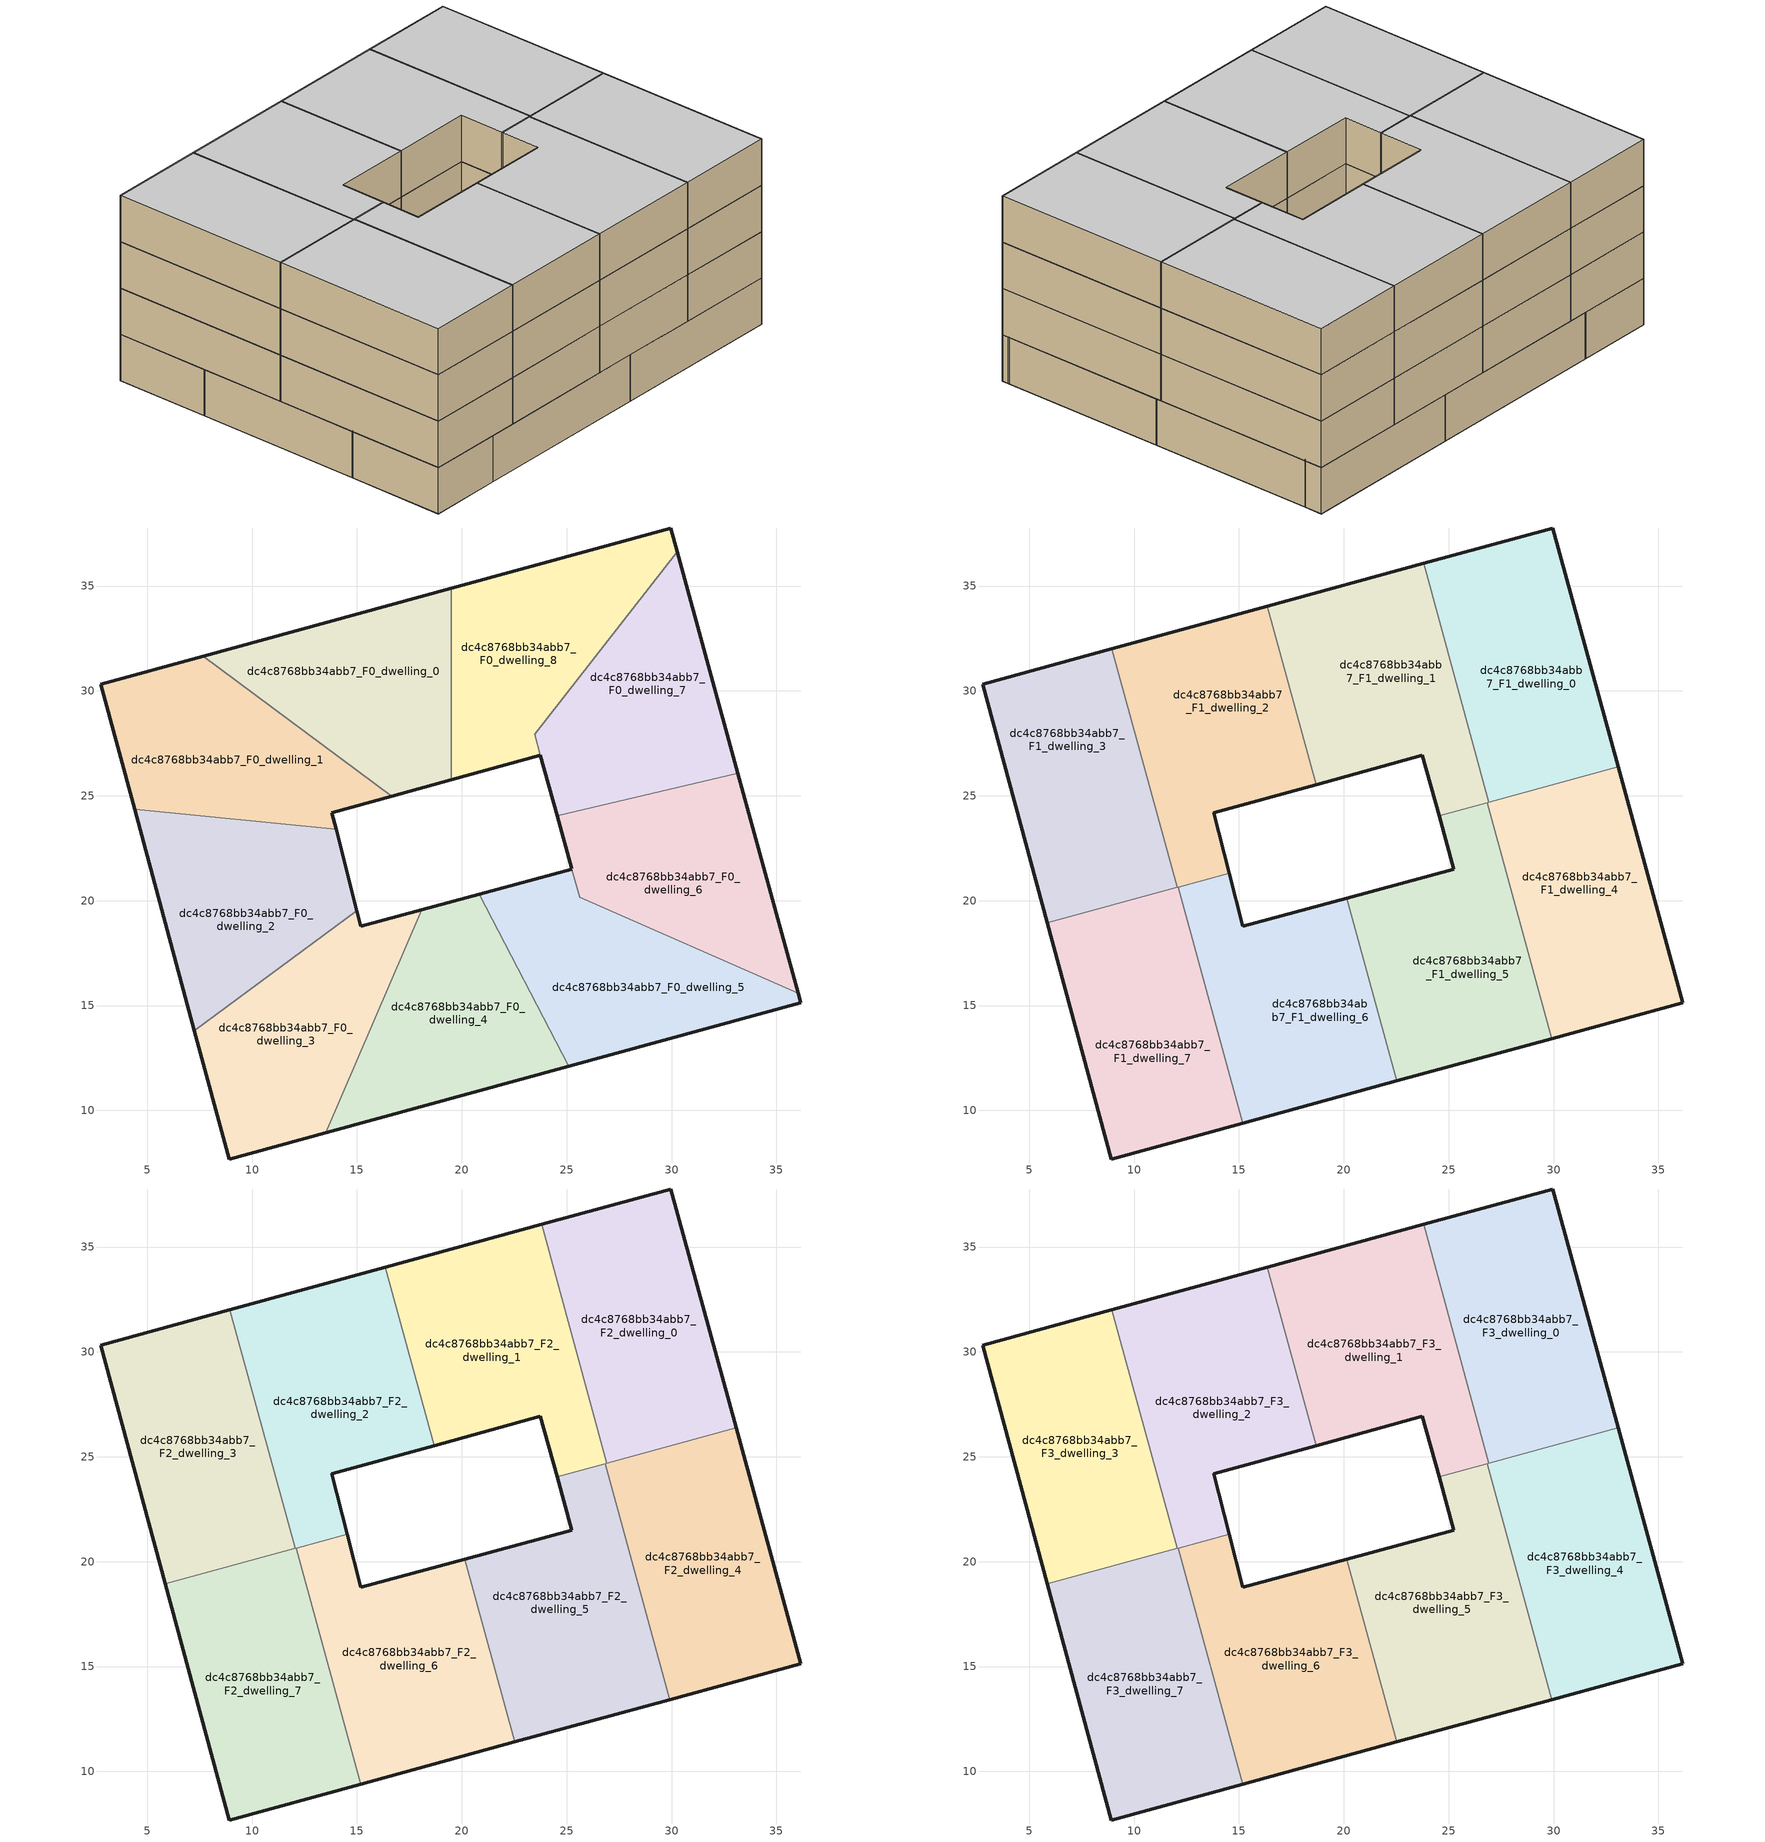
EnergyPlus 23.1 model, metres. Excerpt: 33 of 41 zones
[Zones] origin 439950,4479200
dc4c8768bb34abb7_F0_dwelling_0
 floor ground (EU_floor_Construction): 19.5,25.76 19.5,34.9 7.68,31.66 16.65,24.98 z0
 wall outside (EU_wall_Construction): 19.5,25.76 16.65,24.98 / 7.68,31.66 19.5,34.9 z0:3
 wall to dc4c8768bb34abb7_F0_dwelling_1 (EU_wall_Construction): 16.65,24.98 7.68,31.66 z0:3
 wall to dc4c8768bb34abb7_F0_dwelling_8 (EU_wall_Construction): 19.5,34.9 19.5,25.76 z0:3
dc4c8768bb34abb7_F0_dwelling_1
 floor ground (EU_floor_Construction): 16.65,24.98 7.68,31.66 2.79,30.33 4.41,24.35 14,23.4 13.8,24.2 z0
 wall outside (EU_wall_Construction): 16.65,24.98 13.8,24.2 14,23.4 / 4.41,24.35 2.79,30.33 7.68,31.66 z0:3
 wall to dc4c8768bb34abb7_F0_dwelling_2 (EU_wall_Construction): 14,23.4 4.41,24.35 z0:3
dc4c8768bb34abb7_F0_dwelling_2
 floor ground (EU_floor_Construction): 15,19.53 14,23.4 4.41,24.35 7.25,13.81 z0
 wall outside (EU_wall_Construction): 14,23.4 15,19.53 / 7.25,13.81 4.41,24.35 z0:3
 wall to dc4c8768bb34abb7_F0_dwelling_3 (EU_wall_Construction): 15,19.53 7.25,13.81 z0:3
dc4c8768bb34abb7_F0_dwelling_3
 floor ground (EU_floor_Construction): 13.51,8.95 18.09,19.58 15.19,18.79 15,19.53 7.25,13.81 8.91,7.69 z0
 wall outside (EU_wall_Construction): 15,19.53 15.19,18.79 18.09,19.58 / 13.51,8.95 8.91,7.69 7.25,13.81 z0:3
 wall to dc4c8768bb34abb7_F0_dwelling_4 (EU_wall_Construction): 18.09,19.58 13.51,8.95 z0:3
dc4c8768bb34abb7_F0_dwelling_4
 floor ground (EU_floor_Construction): 25.09,12.11 20.82,20.31 18.09,19.58 13.51,8.95 z0
 wall outside (EU_wall_Construction): 18.09,19.58 20.82,20.31 / 25.09,12.11 13.51,8.95 z0:3
 wall to dc4c8768bb34abb7_F0_dwelling_5 (EU_wall_Construction): 20.82,20.31 25.09,12.11 z0:3
dc4c8768bb34abb7_F0_dwelling_5
 floor ground (EU_floor_Construction): 36.15,15.14 36.03,15.58 25.62,20.16 25.25,21.51 20.82,20.31 25.09,12.11 z0
 wall outside (EU_wall_Construction): 20.82,20.31 25.25,21.51 / 36.03,15.58 36.15,15.14 25.09,12.11 z0:3; 25.62,20.16,3 25.63,20.16,0 25.63,20.16,3
 wall to dc4c8768bb34abb7_F0_dwelling_6 (EU_wall_Construction): 25.25,21.51 25.62,20.16 / 25.63,20.16 36.03,15.58 z0:3
dc4c8768bb34abb7_F0_dwelling_6
 floor ground (EU_floor_Construction): 36.03,15.58 33.16,26.07 24.55,24.04 25.63,20.16 z0
 wall outside (EU_wall_Construction): 33.16,26.07 36.03,15.58 / 25.25,21.51 24.55,24.04 z0:3; 25.62,20.16,3 25.63,20.16,0 25.62,20.16,0
 wall to dc4c8768bb34abb7_F0_dwelling_7 (EU_wall_Construction): 24.55,24.04 33.16,26.07 z0:3
 ceiling adiabatic (EU_roof_Construction): 33.16,26.07 36.03,15.58 25.62,20.16 24.55,24.04 z3
dc4c8768bb34abb7_F0_dwelling_7
 floor ground (EU_floor_Construction): 33.16,26.07 30.28,36.63 23.47,27.93 24.55,24.04 z0
 wall outside (EU_wall_Construction): 30.28,36.63 33.16,26.07 / 24.55,24.04 23.75,26.93 z0:3
 wall to dc4c8768bb34abb7_F0_dwelling_8 (EU_wall_Construction): 23.75,26.93 23.47,27.93 30.28,36.63 z0:3
dc4c8768bb34abb7_F0_dwelling_8
 floor ground (EU_floor_Construction): 23.75,26.93 23.47,27.93 30.28,36.63 29.97,37.77 19.5,34.9 19.5,25.76 z0
 wall outside (EU_wall_Construction): 19.5,34.9 29.97,37.77 30.28,36.63 / 23.75,26.93 19.5,25.76 z0:3
dc4c8768bb34abb7_F1_dwelling_0
 floor to dc4c8768bb34abb7_F0_dwelling_7 (EU_floor_Construction): 33.08,26.38 30.28,36.63 25.37,30.35 26.91,24.69 z3
 floor to dc4c8768bb34abb7_F0_dwelling_8 (EU_floor_Construction): 25.37,30.35 30.28,36.63 29.97,37.77 23.8,36.08 z3
 wall outside (EU_wall_Construction): 23.8,36.08 29.97,37.77 33.08,26.38 z3:6
 wall to dc4c8768bb34abb7_F1_dwelling_1 (EU_wall_Construction): 26.91,24.69 23.8,36.08 z3:6
 wall to dc4c8768bb34abb7_F1_dwelling_4 (EU_wall_Construction): 33.08,26.38 26.91,24.69 z3:6
dc4c8768bb34abb7_F1_dwelling_1
 floor to dc4c8768bb34abb7_F0_dwelling_8 (EU_floor_Construction): 23.75,26.93 23.47,27.93 25.37,30.35 23.8,36.08 19.5,34.9 19.5,25.76 z3
 floor to dc4c8768bb34abb7_F0_dwelling_7 (EU_floor_Construction): 26.91,24.69 25.37,30.35 23.48,27.93 24.55,24.05 z3
 floor to dc4c8768bb34abb7_F0_dwelling_0 (EU_floor_Construction): 19.5,25.76 19.5,34.9 16.35,34.04 18.67,25.54 z3
 wall outside (EU_wall_Construction): 16.35,34.04 23.8,36.08 / 24.55,24.05 23.75,26.93 18.67,25.54 z3:6
 wall to dc4c8768bb34abb7_F1_dwelling_2 (EU_wall_Construction): 18.67,25.54 16.35,34.04 z3:6
 wall to dc4c8768bb34abb7_F1_dwelling_5 (EU_wall_Construction): 26.83,24.67 24.55,24.05 z3:6
 wall to dc4c8768bb34abb7_F1_dwelling_4 (EU_wall_Construction): 26.91,24.69 26.83,24.67 z3:6
dc4c8768bb34abb7_F1_dwelling_2
 floor to dc4c8768bb34abb7_F0_dwelling_0 (EU_floor_Construction): 18.67,25.54 16.35,34.04 8.94,32.01 9.38,30.4 16.65,24.98 z3
 floor to dc4c8768bb34abb7_F0_dwelling_1 (EU_floor_Construction): 16.65,24.98 9.38,30.4 11.22,23.67 14,23.4 13.8,24.2 z3
 floor to dc4c8768bb34abb7_F0_dwelling_2 (EU_floor_Construction): 14.54,21.31 14,23.4 11.22,23.67 12.05,20.63 z3
 wall outside (EU_wall_Construction): 8.94,32.01 16.35,34.04 / 18.67,25.54 13.8,24.2 14.54,21.31 z3:6
 wall to dc4c8768bb34abb7_F1_dwelling_3 (EU_wall_Construction): 12.05,20.63 8.94,32.01 z3:6
 wall to dc4c8768bb34abb7_F1_dwelling_6 (EU_wall_Construction): 14.54,21.31 12.1,20.64 z3:6
 wall to dc4c8768bb34abb7_F1_dwelling_7 (EU_wall_Construction): 12.1,20.64 12.06,20.63 z3:6
dc4c8768bb34abb7_F1_dwelling_3
 floor to dc4c8768bb34abb7_F0_dwelling_1 (EU_floor_Construction): 11.22,23.67 9.38,30.4 7.68,31.66 2.79,30.33 4.41,24.35 z3
 floor to dc4c8768bb34abb7_F0_dwelling_2 (EU_floor_Construction): 12.05,20.63 11.22,23.67 4.41,24.35 5.87,18.94 z3
 floor to dc4c8768bb34abb7_F0_dwelling_0 (EU_floor_Construction): 9.38,30.4 8.94,32.01 7.68,31.66 z3
 wall outside (EU_wall_Construction): 5.87,18.94 2.79,30.33 8.94,32.01 z3:6
 wall to dc4c8768bb34abb7_F1_dwelling_7 (EU_wall_Construction): 12.05,20.63 5.87,18.94 z3:6
dc4c8768bb34abb7_F1_dwelling_4
 floor outside (EU_floor_Construction): 33.08,26.38 26.83,24.67 26.85,24.62 26.83,24.67 z3
 floor adiabatic (EU_floor_Construction): 36.03,15.58 33.16,26.07 26.86,24.59 28.4,18.94 z3
 floor to dc4c8768bb34abb7_F0_dwelling_5 (EU_floor_Construction): 36.15,15.14 36.03,15.58 28.4,18.94 29.91,13.43 z3
 floor to dc4c8768bb34abb7_F0_dwelling_7 (EU_floor_Construction): 33.16,26.07 33.08,26.38 26.83,24.67 26.86,24.59 z3
 wall outside (EU_wall_Construction): 33.08,26.38 36.15,15.14 29.91,13.43 z3:6
 wall to dc4c8768bb34abb7_F1_dwelling_5 (EU_wall_Construction): 29.91,13.43 26.83,24.67 z3:6
dc4c8768bb34abb7_F1_dwelling_5
 floor to dc4c8768bb34abb7_F0_dwelling_4 (EU_floor_Construction): 25.09,12.11 20.82,20.31 20.13,20.13 22.51,11.41 z3
 floor to dc4c8768bb34abb7_F0_dwelling_5 (EU_floor_Construction): 29.91,13.43 28.4,18.94 25.62,20.16 25.25,21.51 20.82,20.31 25.09,12.11 z3
 floor adiabatic (EU_floor_Construction): 28.4,18.94 26.86,24.59 24.55,24.04 25.62,20.16 z3
 floor to dc4c8768bb34abb7_F0_dwelling_7 (EU_floor_Construction): 26.86,24.59 26.83,24.67 24.56,24.04 z3
 wall outside (EU_wall_Construction): 29.91,13.43 22.51,11.41 / 20.13,20.13 25.25,21.51 24.55,24.05 z3:6
 wall to dc4c8768bb34abb7_F1_dwelling_6 (EU_wall_Construction): 22.51,11.41 20.13,20.13 z3:6
dc4c8768bb34abb7_F1_dwelling_6
 floor to dc4c8768bb34abb7_F0_dwelling_3 (EU_floor_Construction): 14.6,11.47 18.09,19.58 15.19,18.79 15,19.53 12.84,17.93 z3
 floor to dc4c8768bb34abb7_F0_dwelling_4 (EU_floor_Construction): 22.51,11.41 20.13,20.13 18.09,19.58 14.6,11.47 15.17,9.4 z3
 floor to dc4c8768bb34abb7_F0_dwelling_2 (EU_floor_Construction): 15,19.53 14.54,21.31 12.09,20.64 12.84,17.93 z3
 wall outside (EU_wall_Construction): 14.54,21.31 15.19,18.79 20.13,20.13 / 22.51,11.41 15.17,9.4 z3:6
 wall to dc4c8768bb34abb7_F1_dwelling_7 (EU_wall_Construction): 15.17,9.4 12.09,20.64 z3:6
dc4c8768bb34abb7_F1_dwelling_7
 floor to dc4c8768bb34abb7_F0_dwelling_2 (EU_floor_Construction): 12.84,17.93 12.09,20.64 5.87,18.94 7.25,13.81 z3
 floor to dc4c8768bb34abb7_F0_dwelling_3 (EU_floor_Construction): 13.51,8.95 14.6,11.47 12.84,17.93 7.25,13.81 8.91,7.69 z3
 floor to dc4c8768bb34abb7_F0_dwelling_4 (EU_floor_Construction): 15.17,9.4 14.6,11.47 13.51,8.95 z3
 wall outside (EU_wall_Construction): 15.17,9.4 8.91,7.69 5.87,18.94 z3:6
dc4c8768bb34abb7_F2_dwelling_0
 floor to dc4c8768bb34abb7_F1_dwelling_0 (EU_floor_Construction): 33.08,26.38 29.97,37.77 23.8,36.08 26.91,24.69 z6
 wall outside (EU_wall_Construction): 23.8,36.08 29.97,37.77 33.08,26.38 z6:9
 wall to dc4c8768bb34abb7_F2_dwelling_1 (EU_wall_Construction): 26.91,24.69 23.8,36.08 z6:9
 wall to dc4c8768bb34abb7_F2_dwelling_4 (EU_wall_Construction): 33.08,26.38 26.91,24.69 z6:9
dc4c8768bb34abb7_F2_dwelling_1
 floor to dc4c8768bb34abb7_F1_dwelling_1 (EU_floor_Construction): 26.91,24.69 23.8,36.08 16.35,34.04 18.67,25.54 23.75,26.93 24.55,24.05 z6
 wall outside (EU_wall_Construction): 16.35,34.04 23.8,36.08 / 24.55,24.05 23.75,26.93 18.67,25.54 z6:9
 wall to dc4c8768bb34abb7_F2_dwelling_2 (EU_wall_Construction): 18.67,25.54 16.35,34.04 z6:9
 wall to dc4c8768bb34abb7_F2_dwelling_5 (EU_wall_Construction): 26.83,24.67 24.55,24.05 z6:9
 wall to dc4c8768bb34abb7_F2_dwelling_4 (EU_wall_Construction): 26.91,24.69 26.83,24.67 z6:9
dc4c8768bb34abb7_F2_dwelling_2
 floor to dc4c8768bb34abb7_F1_dwelling_2 (EU_floor_Construction): 14.54,21.31 13.8,24.2 18.67,25.54 16.35,34.04 8.94,32.01 12.05,20.63 z6
 wall outside (EU_wall_Construction): 8.94,32.01 16.35,34.04 / 18.67,25.54 13.8,24.2 14.54,21.31 z6:9
 wall to dc4c8768bb34abb7_F2_dwelling_3 (EU_wall_Construction): 12.05,20.63 8.94,32.01 z6:9
 wall to dc4c8768bb34abb7_F2_dwelling_6 (EU_wall_Construction): 14.54,21.31 12.1,20.64 z6:9
 wall to dc4c8768bb34abb7_F2_dwelling_7 (EU_wall_Construction): 12.1,20.64 12.06,20.63 z6:9
dc4c8768bb34abb7_F2_dwelling_3
 floor to dc4c8768bb34abb7_F1_dwelling_3 (EU_floor_Construction): 12.05,20.63 8.94,32.01 2.79,30.33 5.87,18.94 z6
 wall outside (EU_wall_Construction): 5.87,18.94 2.79,30.33 8.94,32.01 z6:9
 wall to dc4c8768bb34abb7_F2_dwelling_7 (EU_wall_Construction): 12.05,20.63 5.87,18.94 z6:9
dc4c8768bb34abb7_F2_dwelling_4
 floor to dc4c8768bb34abb7_F1_dwelling_4 (EU_floor_Construction): 36.15,15.14 33.08,26.38 26.83,24.67 29.91,13.43 z6
 wall outside (EU_wall_Construction): 33.08,26.38 36.15,15.14 29.91,13.43 z6:9
 wall to dc4c8768bb34abb7_F2_dwelling_5 (EU_wall_Construction): 29.91,13.43 26.83,24.67 z6:9
dc4c8768bb34abb7_F2_dwelling_5
 floor to dc4c8768bb34abb7_F1_dwelling_5 (EU_floor_Construction): 29.91,13.43 26.83,24.67 24.55,24.05 25.25,21.51 20.13,20.13 22.51,11.41 z6
 wall outside (EU_wall_Construction): 29.91,13.43 22.51,11.41 / 20.13,20.13 25.25,21.51 24.55,24.05 z6:9
 wall to dc4c8768bb34abb7_F2_dwelling_6 (EU_wall_Construction): 22.51,11.41 20.13,20.13 z6:9
dc4c8768bb34abb7_F2_dwelling_6
 floor to dc4c8768bb34abb7_F1_dwelling_6 (EU_floor_Construction): 22.51,11.41 20.13,20.13 15.19,18.79 14.54,21.31 12.09,20.64 15.17,9.4 z6
 wall outside (EU_wall_Construction): 14.54,21.31 15.19,18.79 20.13,20.13 / 22.51,11.41 15.17,9.4 z6:9
 wall to dc4c8768bb34abb7_F2_dwelling_7 (EU_wall_Construction): 15.17,9.4 12.09,20.64 z6:9
dc4c8768bb34abb7_F2_dwelling_7
 floor to dc4c8768bb34abb7_F1_dwelling_7 (EU_floor_Construction): 15.17,9.4 12.09,20.64 5.87,18.94 8.91,7.69 z6
 wall outside (EU_wall_Construction): 15.17,9.4 8.91,7.69 5.87,18.94 z6:9
dc4c8768bb34abb7_F3_dwelling_0
 floor to dc4c8768bb34abb7_F2_dwelling_0 (EU_floor_Construction): 33.08,26.38 29.97,37.77 23.8,36.08 26.91,24.69 z9
 wall outside (EU_wall_Construction): 23.8,36.08 29.97,37.77 33.08,26.38 z9:12
 wall to dc4c8768bb34abb7_F3_dwelling_1 (EU_wall_Construction): 26.91,24.69 23.8,36.08 z9:12
 wall to dc4c8768bb34abb7_F3_dwelling_4 (EU_wall_Construction): 33.08,26.38 26.91,24.69 z9:12
 ceiling to dc4c8768bb34abb7_F4_dwelling_0 (EU_floor_Construction): 29.97,37.77 33.08,26.38 26.91,24.69 23.8,36.08 z12
dc4c8768bb34abb7_F3_dwelling_1
 floor to dc4c8768bb34abb7_F2_dwelling_1 (EU_floor_Construction): 26.91,24.69 23.8,36.08 16.35,34.04 18.67,25.54 23.75,26.93 24.55,24.05 z9
 wall outside (EU_wall_Construction): 16.35,34.04 23.8,36.08 / 24.55,24.05 23.75,26.93 18.67,25.54 z9:12
 wall to dc4c8768bb34abb7_F3_dwelling_2 (EU_wall_Construction): 18.67,25.54 16.35,34.04 z9:12
 wall to dc4c8768bb34abb7_F3_dwelling_5 (EU_wall_Construction): 26.83,24.67 24.55,24.05 z9:12
 wall to dc4c8768bb34abb7_F3_dwelling_4 (EU_wall_Construction): 26.91,24.69 26.83,24.67 z9:12
 ceiling to dc4c8768bb34abb7_F4_dwelling_1 (EU_floor_Construction): 23.8,36.08 26.91,24.69 24.55,24.05 23.75,26.93 18.67,25.54 16.35,34.04 z12
dc4c8768bb34abb7_F3_dwelling_2
 floor to dc4c8768bb34abb7_F2_dwelling_2 (EU_floor_Construction): 14.54,21.31 13.8,24.2 18.67,25.54 16.35,34.04 8.94,32.01 12.05,20.63 z9
 wall outside (EU_wall_Construction): 8.94,32.01 16.35,34.04 / 18.67,25.54 13.8,24.2 14.54,21.31 z9:12
 wall to dc4c8768bb34abb7_F3_dwelling_3 (EU_wall_Construction): 12.05,20.63 8.94,32.01 z9:12
 wall to dc4c8768bb34abb7_F3_dwelling_6 (EU_wall_Construction): 14.54,21.31 12.1,20.64 z9:12
 wall to dc4c8768bb34abb7_F3_dwelling_7 (EU_wall_Construction): 12.1,20.64 12.06,20.63 z9:12
 ceiling to dc4c8768bb34abb7_F4_dwelling_2 (EU_floor_Construction): 16.35,34.04 18.67,25.54 13.8,24.2 14.54,21.31 12.05,20.63 8.94,32.01 z12
dc4c8768bb34abb7_F3_dwelling_3
 floor to dc4c8768bb34abb7_F2_dwelling_3 (EU_floor_Construction): 12.05,20.63 8.94,32.01 2.79,30.33 5.87,18.94 z9
 wall outside (EU_wall_Construction): 5.87,18.94 2.79,30.33 8.94,32.01 z9:12
 wall to dc4c8768bb34abb7_F3_dwelling_7 (EU_wall_Construction): 12.05,20.63 5.87,18.94 z9:12
 ceiling to dc4c8768bb34abb7_F4_dwelling_3 (EU_floor_Construction): 8.94,32.01 12.05,20.63 5.87,18.94 2.79,30.33 z12
dc4c8768bb34abb7_F3_dwelling_4
 floor to dc4c8768bb34abb7_F2_dwelling_4 (EU_floor_Construction): 36.15,15.14 33.08,26.38 26.83,24.67 29.91,13.43 z9
 wall outside (EU_wall_Construction): 33.08,26.38 36.15,15.14 29.91,13.43 z9:12
 wall to dc4c8768bb34abb7_F3_dwelling_5 (EU_wall_Construction): 29.91,13.43 26.83,24.67 z9:12
 ceiling to dc4c8768bb34abb7_F4_dwelling_4 (EU_floor_Construction): 33.08,26.38 36.15,15.14 29.91,13.43 26.83,24.67 z12
dc4c8768bb34abb7_F3_dwelling_5
 floor to dc4c8768bb34abb7_F2_dwelling_5 (EU_floor_Construction): 29.91,13.43 26.83,24.67 24.55,24.05 25.25,21.51 20.13,20.13 22.51,11.41 z9
 wall outside (EU_wall_Construction): 29.91,13.43 22.51,11.41 / 20.13,20.13 25.25,21.51 24.55,24.05 z9:12
 wall to dc4c8768bb34abb7_F3_dwelling_6 (EU_wall_Construction): 22.51,11.41 20.13,20.13 z9:12
 ceiling to dc4c8768bb34abb7_F4_dwelling_5 (EU_floor_Construction): 26.83,24.67 29.91,13.43 22.51,11.41 20.13,20.13 25.25,21.51 24.55,24.05 z12
dc4c8768bb34abb7_F3_dwelling_6
 floor to dc4c8768bb34abb7_F2_dwelling_6 (EU_floor_Construction): 22.51,11.41 20.13,20.13 15.19,18.79 14.54,21.31 12.09,20.64 15.17,9.4 z9
 wall outside (EU_wall_Construction): 14.54,21.31 15.19,18.79 20.13,20.13 / 22.51,11.41 15.17,9.4 z9:12
 wall to dc4c8768bb34abb7_F3_dwelling_7 (EU_wall_Construction): 15.17,9.4 12.09,20.64 z9:12
 ceiling to dc4c8768bb34abb7_F4_dwelling_6 (EU_floor_Construction): 20.13,20.13 22.51,11.41 15.17,9.4 12.09,20.64 14.54,21.31 15.19,18.79 z12
dc4c8768bb34abb7_F3_dwelling_7
 floor to dc4c8768bb34abb7_F2_dwelling_7 (EU_floor_Construction): 15.17,9.4 12.09,20.64 5.87,18.94 8.91,7.69 z9
 wall outside (EU_wall_Construction): 15.17,9.4 8.91,7.69 5.87,18.94 z9:12
 ceiling to dc4c8768bb34abb7_F4_dwelling_7 (EU_floor_Construction): 12.09,20.64 15.17,9.4 8.91,7.69 5.87,18.94 z12
[Building]
EU S2 Campaign: North Axis=0; Terrain=City; Solar Distribution=FullExterior
[Site:Location]
Madrid: Latitude=40.5; Longitude=-3.5; Time Zone=1; Elevation=609
[SizingPeriod:WeatherFileDays]
AnnualSizingPeriod: Begin Month=1; Begin Day of Month=1; End Month=12; End Day of Month=31; Day of Week for Start Day=Monday; Use Weather File Daylight Saving Period=No; Use Weather File Rain and Snow Indicators=No
[MATERIAL]
EU_InternalMass_Material: Roughness=MediumRough; Thickness=0.1; Conductivity=1; Density=1800; Specific Heat=900; Thermal Absorptance=0.9; Solar Absorptance=0.7; Visible Absorptance=0.7
[MATERIAL:NOMASS] Roughness=MediumRough; Thermal Absorptance=0.9; Solar Absorptance=0.7; Visible Absorptance=0.7
Name | Thermal Resistance
EU_wall_NoMass | 0.609216
EU_roof_NoMass | 0.513268
EU_floor_NoMass | 0.568163
[CONSTRUCTION]
EU_wall_Construction: EU_wall_NoMass
EU_roof_Construction: EU_roof_NoMass
EU_floor_Construction: EU_floor_NoMass
EU_InternalMass_Construction: EU_InternalMass_Material
[ZONE] Type=1; Multiplier=1; Ceiling Height=autocalculate; Floor Area=autocalculate; Part of Total Floor Area=Yes
Name | Volume
dc4c8768bb34abb7_F0_dwelling_0 | 201.196
dc4c8768bb34abb7_F1_dwelling_0; dc4c8768bb34abb7_F2_dwelling_0; dc4c8768bb34abb7_F3_dwelling_0 | 226.335
dc4c8768bb34abb7_F0_dwelling_1 | 201.17
dc4c8768bb34abb7_F1_dwelling_1; dc4c8768bb34abb7_F2_dwelling_1; dc4c8768bb34abb7_F3_dwelling_1 | 226.345
dc4c8768bb34abb7_F0_dwelling_2 | 201.203
dc4c8768bb34abb7_F1_dwelling_2; dc4c8768bb34abb7_F2_dwelling_2; dc4c8768bb34abb7_F3_dwelling_2 | 226.331
dc4c8768bb34abb7_F0_dwelling_3 | 201.179
dc4c8768bb34abb7_F1_dwelling_3; dc4c8768bb34abb7_F2_dwelling_3; dc4c8768bb34abb7_F3_dwelling_3 | 226.338
dc4c8768bb34abb7_F0_dwelling_4 | 201.173
dc4c8768bb34abb7_F1_dwelling_4; dc4c8768bb34abb7_F2_dwelling_4; dc4c8768bb34abb7_F3_dwelling_4 | 226.351
dc4c8768bb34abb7_F0_dwelling_5 | 204.838
dc4c8768bb34abb7_F1_dwelling_5; dc4c8768bb34abb7_F2_dwelling_5; dc4c8768bb34abb7_F3_dwelling_5 | 226.336
dc4c8768bb34abb7_F0_dwelling_6 | 197.528
dc4c8768bb34abb7_F1_dwelling_6; dc4c8768bb34abb7_F2_dwelling_6; dc4c8768bb34abb7_F3_dwelling_6 | 226.321
dc4c8768bb34abb7_F0_dwelling_7 | 198.996
dc4c8768bb34abb7_F1_dwelling_7; dc4c8768bb34abb7_F2_dwelling_7; dc4c8768bb34abb7_F3_dwelling_7 | 226.348
dc4c8768bb34abb7_F0_dwelling_8 | 203.38
[INTERNALMASS] Construction=EU_InternalMass_Construction
Name | Zone or ZoneList | Surface Area
dc4c8768bb34abb7_F0_dwelling_0_EU_InternalMass | dc4c8768bb34abb7_F0_dwelling_0 | 67.0652
dc4c8768bb34abb7_F0_dwelling_1_EU_InternalMass | dc4c8768bb34abb7_F0_dwelling_1 | 67.0565
dc4c8768bb34abb7_F0_dwelling_2_EU_InternalMass | dc4c8768bb34abb7_F0_dwelling_2 | 67.0677
dc4c8768bb34abb7_F0_dwelling_3_EU_InternalMass | dc4c8768bb34abb7_F0_dwelling_3 | 67.06
dc4c8768bb34abb7_F0_dwelling_4_EU_InternalMass | dc4c8768bb34abb7_F0_dwelling_4 | 67.0576
dc4c8768bb34abb7_F0_dwelling_5_EU_InternalMass | dc4c8768bb34abb7_F0_dwelling_5 | 68.2787
dc4c8768bb34abb7_F0_dwelling_6_EU_InternalMass | dc4c8768bb34abb7_F0_dwelling_6 | 65.8509
dc4c8768bb34abb7_F0_dwelling_7_EU_InternalMass | dc4c8768bb34abb7_F0_dwelling_7 | 66.3322
dc4c8768bb34abb7_F0_dwelling_8_EU_InternalMass | dc4c8768bb34abb7_F0_dwelling_8 | 67.7941
dc4c8768bb34abb7_F1_dwelling_0_EU_InternalMass | dc4c8768bb34abb7_F1_dwelling_0 | 75.4452
dc4c8768bb34abb7_F1_dwelling_1_EU_InternalMass | dc4c8768bb34abb7_F1_dwelling_1 | 75.448
dc4c8768bb34abb7_F1_dwelling_2_EU_InternalMass | dc4c8768bb34abb7_F1_dwelling_2 | 75.4437
dc4c8768bb34abb7_F1_dwelling_3_EU_InternalMass | dc4c8768bb34abb7_F1_dwelling_3 | 75.4461
dc4c8768bb34abb7_F1_dwelling_4_EU_InternalMass | dc4c8768bb34abb7_F1_dwelling_4 | 75.4501
dc4c8768bb34abb7_F1_dwelling_5_EU_InternalMass | dc4c8768bb34abb7_F1_dwelling_5 | 75.4452
dc4c8768bb34abb7_F1_dwelling_6_EU_InternalMass | dc4c8768bb34abb7_F1_dwelling_6 | 75.4405
dc4c8768bb34abb7_F1_dwelling_7_EU_InternalMass | dc4c8768bb34abb7_F1_dwelling_7 | 75.4493
dc4c8768bb34abb7_F2_dwelling_0_EU_InternalMass | dc4c8768bb34abb7_F2_dwelling_0 | 75.4452
dc4c8768bb34abb7_F2_dwelling_1_EU_InternalMass | dc4c8768bb34abb7_F2_dwelling_1 | 75.448
dc4c8768bb34abb7_F2_dwelling_2_EU_InternalMass | dc4c8768bb34abb7_F2_dwelling_2 | 75.4437
dc4c8768bb34abb7_F2_dwelling_3_EU_InternalMass | dc4c8768bb34abb7_F2_dwelling_3 | 75.4461
dc4c8768bb34abb7_F2_dwelling_4_EU_InternalMass | dc4c8768bb34abb7_F2_dwelling_4 | 75.4501
dc4c8768bb34abb7_F2_dwelling_5_EU_InternalMass | dc4c8768bb34abb7_F2_dwelling_5 | 75.4452
dc4c8768bb34abb7_F2_dwelling_6_EU_InternalMass | dc4c8768bb34abb7_F2_dwelling_6 | 75.4405
dc4c8768bb34abb7_F2_dwelling_7_EU_InternalMass | dc4c8768bb34abb7_F2_dwelling_7 | 75.4493
dc4c8768bb34abb7_F3_dwelling_0_EU_InternalMass | dc4c8768bb34abb7_F3_dwelling_0 | 75.4452
dc4c8768bb34abb7_F3_dwelling_1_EU_InternalMass | dc4c8768bb34abb7_F3_dwelling_1 | 75.448
dc4c8768bb34abb7_F3_dwelling_2_EU_InternalMass | dc4c8768bb34abb7_F3_dwelling_2 | 75.4437
dc4c8768bb34abb7_F3_dwelling_3_EU_InternalMass | dc4c8768bb34abb7_F3_dwelling_3 | 75.4461
dc4c8768bb34abb7_F3_dwelling_4_EU_InternalMass | dc4c8768bb34abb7_F3_dwelling_4 | 75.4501
dc4c8768bb34abb7_F3_dwelling_5_EU_InternalMass | dc4c8768bb34abb7_F3_dwelling_5 | 75.4452
dc4c8768bb34abb7_F3_dwelling_6_EU_InternalMass | dc4c8768bb34abb7_F3_dwelling_6 | 75.4405
dc4c8768bb34abb7_F3_dwelling_7_EU_InternalMass | dc4c8768bb34abb7_F3_dwelling_7 | 75.4493
[OTHEREQUIPMENT] Fuel Type=Electricity; Design Level Calculation Method=Watts/Area; Power per Zone Floor Area=1; Fraction Latent=0; Fraction Radiant=0; Fraction Lost=0; Carbon Dioxide Generation Rate=0; EndUse Subcategory=EU_Step8_InternalGains
Name | Zone or ZoneList or Space or SpaceList | Schedule
EU_Step8_InternalGain_dc4c8768bb34abb7_F0_dwelling_0_f000 | dc4c8768bb34abb7_F0_dwelling_0 | EU_Step8_GainSchedule_dc4c8768bb34abb7_F0_dwelling_0_f000
EU_Step8_InternalGain_dc4c8768bb34abb7_F0_dwelling_1_f000 | dc4c8768bb34abb7_F0_dwelling_1 | EU_Step8_GainSchedule_dc4c8768bb34abb7_F0_dwelling_1_f000
EU_Step8_InternalGain_dc4c8768bb34abb7_F0_dwelling_2_f000 | dc4c8768bb34abb7_F0_dwelling_2 | EU_Step8_GainSchedule_dc4c8768bb34abb7_F0_dwelling_2_f000
EU_Step8_InternalGain_dc4c8768bb34abb7_F0_dwelling_3_f000 | dc4c8768bb34abb7_F0_dwelling_3 | EU_Step8_GainSchedule_dc4c8768bb34abb7_F0_dwelling_3_f000
EU_Step8_InternalGain_dc4c8768bb34abb7_F0_dwelling_4_f000 | dc4c8768bb34abb7_F0_dwelling_4 | EU_Step8_GainSchedule_dc4c8768bb34abb7_F0_dwelling_4_f000
EU_Step8_InternalGain_dc4c8768bb34abb7_F0_dwelling_5_f000 | dc4c8768bb34abb7_F0_dwelling_5 | EU_Step8_GainSchedule_dc4c8768bb34abb7_F0_dwelling_5_f000
EU_Step8_InternalGain_dc4c8768bb34abb7_F0_dwelling_6_f000 | dc4c8768bb34abb7_F0_dwelling_6 | EU_Step8_GainSchedule_dc4c8768bb34abb7_F0_dwelling_6_f000
EU_Step8_InternalGain_dc4c8768bb34abb7_F0_dwelling_7_f000 | dc4c8768bb34abb7_F0_dwelling_7 | EU_Step8_GainSchedule_dc4c8768bb34abb7_F0_dwelling_7_f000
EU_Step8_InternalGain_dc4c8768bb34abb7_F0_dwelling_8_f000 | dc4c8768bb34abb7_F0_dwelling_8 | EU_Step8_GainSchedule_dc4c8768bb34abb7_F0_dwelling_8_f000
EU_Step8_InternalGain_dc4c8768bb34abb7_F1_dwelling_0_f000 | dc4c8768bb34abb7_F1_dwelling_0 | EU_Step8_GainSchedule_dc4c8768bb34abb7_F1_dwelling_0_f000
EU_Step8_InternalGain_dc4c8768bb34abb7_F1_dwelling_1_f000 | dc4c8768bb34abb7_F1_dwelling_1 | EU_Step8_GainSchedule_dc4c8768bb34abb7_F1_dwelling_1_f000
EU_Step8_InternalGain_dc4c8768bb34abb7_F1_dwelling_2_f000 | dc4c8768bb34abb7_F1_dwelling_2 | EU_Step8_GainSchedule_dc4c8768bb34abb7_F1_dwelling_2_f000
EU_Step8_InternalGain_dc4c8768bb34abb7_F1_dwelling_3_f000 | dc4c8768bb34abb7_F1_dwelling_3 | EU_Step8_GainSchedule_dc4c8768bb34abb7_F1_dwelling_3_f000
EU_Step8_InternalGain_dc4c8768bb34abb7_F1_dwelling_4_f000 | dc4c8768bb34abb7_F1_dwelling_4 | EU_Step8_GainSchedule_dc4c8768bb34abb7_F1_dwelling_4_f000
EU_Step8_InternalGain_dc4c8768bb34abb7_F1_dwelling_5_f000 | dc4c8768bb34abb7_F1_dwelling_5 | EU_Step8_GainSchedule_dc4c8768bb34abb7_F1_dwelling_5_f000
EU_Step8_InternalGain_dc4c8768bb34abb7_F1_dwelling_6_f000 | dc4c8768bb34abb7_F1_dwelling_6 | EU_Step8_GainSchedule_dc4c8768bb34abb7_F1_dwelling_6_f000
EU_Step8_InternalGain_dc4c8768bb34abb7_F1_dwelling_7_f000 | dc4c8768bb34abb7_F1_dwelling_7 | EU_Step8_GainSchedule_dc4c8768bb34abb7_F1_dwelling_7_f000
EU_Step8_InternalGain_dc4c8768bb34abb7_F2_dwelling_0_f000 | dc4c8768bb34abb7_F2_dwelling_0 | EU_Step8_GainSchedule_dc4c8768bb34abb7_F2_dwelling_0_f000
EU_Step8_InternalGain_dc4c8768bb34abb7_F2_dwelling_1_f000 | dc4c8768bb34abb7_F2_dwelling_1 | EU_Step8_GainSchedule_dc4c8768bb34abb7_F2_dwelling_1_f000
EU_Step8_InternalGain_dc4c8768bb34abb7_F2_dwelling_2_f000 | dc4c8768bb34abb7_F2_dwelling_2 | EU_Step8_GainSchedule_dc4c8768bb34abb7_F2_dwelling_2_f000
EU_Step8_InternalGain_dc4c8768bb34abb7_F2_dwelling_3_f000 | dc4c8768bb34abb7_F2_dwelling_3 | EU_Step8_GainSchedule_dc4c8768bb34abb7_F2_dwelling_3_f000
EU_Step8_InternalGain_dc4c8768bb34abb7_F2_dwelling_4_f000 | dc4c8768bb34abb7_F2_dwelling_4 | EU_Step8_GainSchedule_dc4c8768bb34abb7_F2_dwelling_4_f000
EU_Step8_InternalGain_dc4c8768bb34abb7_F2_dwelling_5_f000 | dc4c8768bb34abb7_F2_dwelling_5 | EU_Step8_GainSchedule_dc4c8768bb34abb7_F2_dwelling_5_f000
EU_Step8_InternalGain_dc4c8768bb34abb7_F2_dwelling_6_f000 | dc4c8768bb34abb7_F2_dwelling_6 | EU_Step8_GainSchedule_dc4c8768bb34abb7_F2_dwelling_6_f000
EU_Step8_InternalGain_dc4c8768bb34abb7_F2_dwelling_7_f000 | dc4c8768bb34abb7_F2_dwelling_7 | EU_Step8_GainSchedule_dc4c8768bb34abb7_F2_dwelling_7_f000
EU_Step8_InternalGain_dc4c8768bb34abb7_F3_dwelling_0_f000 | dc4c8768bb34abb7_F3_dwelling_0 | EU_Step8_GainSchedule_dc4c8768bb34abb7_F3_dwelling_0_f000
EU_Step8_InternalGain_dc4c8768bb34abb7_F3_dwelling_1_f000 | dc4c8768bb34abb7_F3_dwelling_1 | EU_Step8_GainSchedule_dc4c8768bb34abb7_F3_dwelling_1_f000
EU_Step8_InternalGain_dc4c8768bb34abb7_F3_dwelling_2_f000 | dc4c8768bb34abb7_F3_dwelling_2 | EU_Step8_GainSchedule_dc4c8768bb34abb7_F3_dwelling_2_f000
EU_Step8_InternalGain_dc4c8768bb34abb7_F3_dwelling_3_f000 | dc4c8768bb34abb7_F3_dwelling_3 | EU_Step8_GainSchedule_dc4c8768bb34abb7_F3_dwelling_3_f000
EU_Step8_InternalGain_dc4c8768bb34abb7_F3_dwelling_4_f000 | dc4c8768bb34abb7_F3_dwelling_4 | EU_Step8_GainSchedule_dc4c8768bb34abb7_F3_dwelling_4_f000
EU_Step8_InternalGain_dc4c8768bb34abb7_F3_dwelling_5_f000 | dc4c8768bb34abb7_F3_dwelling_5 | EU_Step8_GainSchedule_dc4c8768bb34abb7_F3_dwelling_5_f000
EU_Step8_InternalGain_dc4c8768bb34abb7_F3_dwelling_6_f000 | dc4c8768bb34abb7_F3_dwelling_6 | EU_Step8_GainSchedule_dc4c8768bb34abb7_F3_dwelling_6_f000
EU_Step8_InternalGain_dc4c8768bb34abb7_F3_dwelling_7_f000 | dc4c8768bb34abb7_F3_dwelling_7 | EU_Step8_GainSchedule_dc4c8768bb34abb7_F3_dwelling_7_f000
[ZONEVENTILATION:DESIGNFLOWRATE] Schedule=EU_AlwaysOn; Design Flow Rate Calculation Method=AirChanges/Hour; Air Changes per Hour=0.752966; Ventilation Type=Natural; Fan Pressure Rise=0; Fan Total Efficiency=1; Constant Term Coefficient=1; Temperature Term Coefficient=0; Velocity Term Coefficient=0; Velocity Squared Term Coefficient=0; Minimum Indoor Temperature=-100; Maximum Indoor Temperature=100; Delta Temperature=-100; Minimum Outdoor Temperature=-100; Maximum Outdoor Temperature=100; Maximum Wind Speed=40
Name | Zone or ZoneList or Space or SpaceList
EU_ConstantAir_dc4c8768bb34abb7_F0_dwelling_0 | dc4c8768bb34abb7_F0_dwelling_0
EU_ConstantAir_dc4c8768bb34abb7_F0_dwelling_1 | dc4c8768bb34abb7_F0_dwelling_1
EU_ConstantAir_dc4c8768bb34abb7_F0_dwelling_2 | dc4c8768bb34abb7_F0_dwelling_2
EU_ConstantAir_dc4c8768bb34abb7_F0_dwelling_3 | dc4c8768bb34abb7_F0_dwelling_3
EU_ConstantAir_dc4c8768bb34abb7_F0_dwelling_4 | dc4c8768bb34abb7_F0_dwelling_4
EU_ConstantAir_dc4c8768bb34abb7_F0_dwelling_5 | dc4c8768bb34abb7_F0_dwelling_5
EU_ConstantAir_dc4c8768bb34abb7_F0_dwelling_6 | dc4c8768bb34abb7_F0_dwelling_6
EU_ConstantAir_dc4c8768bb34abb7_F0_dwelling_7 | dc4c8768bb34abb7_F0_dwelling_7
EU_ConstantAir_dc4c8768bb34abb7_F0_dwelling_8 | dc4c8768bb34abb7_F0_dwelling_8
EU_ConstantAir_dc4c8768bb34abb7_F1_dwelling_0 | dc4c8768bb34abb7_F1_dwelling_0
EU_ConstantAir_dc4c8768bb34abb7_F1_dwelling_1 | dc4c8768bb34abb7_F1_dwelling_1
EU_ConstantAir_dc4c8768bb34abb7_F1_dwelling_2 | dc4c8768bb34abb7_F1_dwelling_2
EU_ConstantAir_dc4c8768bb34abb7_F1_dwelling_3 | dc4c8768bb34abb7_F1_dwelling_3
EU_ConstantAir_dc4c8768bb34abb7_F1_dwelling_4 | dc4c8768bb34abb7_F1_dwelling_4
EU_ConstantAir_dc4c8768bb34abb7_F1_dwelling_5 | dc4c8768bb34abb7_F1_dwelling_5
EU_ConstantAir_dc4c8768bb34abb7_F1_dwelling_6 | dc4c8768bb34abb7_F1_dwelling_6
EU_ConstantAir_dc4c8768bb34abb7_F1_dwelling_7 | dc4c8768bb34abb7_F1_dwelling_7
EU_ConstantAir_dc4c8768bb34abb7_F2_dwelling_0 | dc4c8768bb34abb7_F2_dwelling_0
EU_ConstantAir_dc4c8768bb34abb7_F2_dwelling_1 | dc4c8768bb34abb7_F2_dwelling_1
EU_ConstantAir_dc4c8768bb34abb7_F2_dwelling_2 | dc4c8768bb34abb7_F2_dwelling_2
EU_ConstantAir_dc4c8768bb34abb7_F2_dwelling_3 | dc4c8768bb34abb7_F2_dwelling_3
EU_ConstantAir_dc4c8768bb34abb7_F2_dwelling_4 | dc4c8768bb34abb7_F2_dwelling_4
EU_ConstantAir_dc4c8768bb34abb7_F2_dwelling_5 | dc4c8768bb34abb7_F2_dwelling_5
EU_ConstantAir_dc4c8768bb34abb7_F2_dwelling_6 | dc4c8768bb34abb7_F2_dwelling_6
EU_ConstantAir_dc4c8768bb34abb7_F2_dwelling_7 | dc4c8768bb34abb7_F2_dwelling_7
EU_ConstantAir_dc4c8768bb34abb7_F3_dwelling_0 | dc4c8768bb34abb7_F3_dwelling_0
EU_ConstantAir_dc4c8768bb34abb7_F3_dwelling_1 | dc4c8768bb34abb7_F3_dwelling_1
EU_ConstantAir_dc4c8768bb34abb7_F3_dwelling_2 | dc4c8768bb34abb7_F3_dwelling_2
EU_ConstantAir_dc4c8768bb34abb7_F3_dwelling_3 | dc4c8768bb34abb7_F3_dwelling_3
EU_ConstantAir_dc4c8768bb34abb7_F3_dwelling_4 | dc4c8768bb34abb7_F3_dwelling_4
EU_ConstantAir_dc4c8768bb34abb7_F3_dwelling_5 | dc4c8768bb34abb7_F3_dwelling_5
EU_ConstantAir_dc4c8768bb34abb7_F3_dwelling_6 | dc4c8768bb34abb7_F3_dwelling_6
EU_ConstantAir_dc4c8768bb34abb7_F3_dwelling_7 | dc4c8768bb34abb7_F3_dwelling_7
[HVACTEMPLATE:THERMOSTAT] Constant Heating Setpoint=20; Constant Cooling Setpoint=50
EU_HeatOnly_dc4c8768bb34abb7_F0_dwelling_0; EU_HeatOnly_dc4c8768bb34abb7_F0_dwelling_1; EU_HeatOnly_dc4c8768bb34abb7_F0_dwelling_2; EU_HeatOnly_dc4c8768bb34abb7_F0_dwelling_3; EU_HeatOnly_dc4c8768bb34abb7_F0_dwelling_4; EU_HeatOnly_dc4c8768bb34abb7_F0_dwelling_5; EU_HeatOnly_dc4c8768bb34abb7_F0_dwelling_6; EU_HeatOnly_dc4c8768bb34abb7_F0_dwelling_7; EU_HeatOnly_dc4c8768bb34abb7_F0_dwelling_8; EU_HeatOnly_dc4c8768bb34abb7_F1_dwelling_0; EU_HeatOnly_dc4c8768bb34abb7_F1_dwelling_1; EU_HeatOnly_dc4c8768bb34abb7_F1_dwelling_2; EU_HeatOnly_dc4c8768bb34abb7_F1_dwelling_3; EU_HeatOnly_dc4c8768bb34abb7_F1_dwelling_4; EU_HeatOnly_dc4c8768bb34abb7_F1_dwelling_5; EU_HeatOnly_dc4c8768bb34abb7_F1_dwelling_6; EU_HeatOnly_dc4c8768bb34abb7_F1_dwelling_7; EU_HeatOnly_dc4c8768bb34abb7_F2_dwelling_0; EU_HeatOnly_dc4c8768bb34abb7_F2_dwelling_1
[HVACTEMPLATE:ZONE:IDEALLOADSAIRSYSTEM] System Availability Schedule=EU_AlwaysOn; Maximum Heating Supply Air Temperature=50; Minimum Cooling Supply Air Temperature=13; Maximum Heating Supply Air Humidity Ratio=0.0156; Minimum Cooling Supply Air Humidity Ratio=0.0077; Heating Limit=NoLimit; Cooling Limit=NoLimit; Heating Availability Schedule=EU_AlwaysOn; Cooling Availability Schedule=EU_CoolingOff; Dehumidification Control Type=ConstantSensibleHeatRatio; Cooling Sensible Heat Ratio=0.7; Dehumidification Setpoint=60; Humidification Control Type=None; Humidification Setpoint=30; Outdoor Air Method=None; Outdoor Air Flow Rate per Person=0.00944; Outdoor Air Flow Rate per Zone Floor Area=0; Outdoor Air Flow Rate per Zone=0; Demand Controlled Ventilation Type=None; Outdoor Air Economizer Type=NoEconomizer; Heat Recovery Type=None; Sensible Heat Recovery Effectiveness=0.7; Latent Heat Recovery Effectiveness=0.65
Name | Template Thermostat
dc4c8768bb34abb7_F0_dwelling_0 | EU_HeatOnly_dc4c8768bb34abb7_F0_dwelling_0
dc4c8768bb34abb7_F0_dwelling_1 | EU_HeatOnly_dc4c8768bb34abb7_F0_dwelling_1
dc4c8768bb34abb7_F0_dwelling_2 | EU_HeatOnly_dc4c8768bb34abb7_F0_dwelling_2
dc4c8768bb34abb7_F0_dwelling_3 | EU_HeatOnly_dc4c8768bb34abb7_F0_dwelling_3
dc4c8768bb34abb7_F0_dwelling_4 | EU_HeatOnly_dc4c8768bb34abb7_F0_dwelling_4
dc4c8768bb34abb7_F0_dwelling_5 | EU_HeatOnly_dc4c8768bb34abb7_F0_dwelling_5
dc4c8768bb34abb7_F0_dwelling_6 | EU_HeatOnly_dc4c8768bb34abb7_F0_dwelling_6
dc4c8768bb34abb7_F0_dwelling_7 | EU_HeatOnly_dc4c8768bb34abb7_F0_dwelling_7
dc4c8768bb34abb7_F0_dwelling_8 | EU_HeatOnly_dc4c8768bb34abb7_F0_dwelling_8
dc4c8768bb34abb7_F1_dwelling_0 | EU_HeatOnly_dc4c8768bb34abb7_F1_dwelling_0
dc4c8768bb34abb7_F1_dwelling_1 | EU_HeatOnly_dc4c8768bb34abb7_F1_dwelling_1
dc4c8768bb34abb7_F1_dwelling_2 | EU_HeatOnly_dc4c8768bb34abb7_F1_dwelling_2
dc4c8768bb34abb7_F1_dwelling_3 | EU_HeatOnly_dc4c8768bb34abb7_F1_dwelling_3
dc4c8768bb34abb7_F1_dwelling_4 | EU_HeatOnly_dc4c8768bb34abb7_F1_dwelling_4
dc4c8768bb34abb7_F1_dwelling_5 | EU_HeatOnly_dc4c8768bb34abb7_F1_dwelling_5
dc4c8768bb34abb7_F1_dwelling_6 | EU_HeatOnly_dc4c8768bb34abb7_F1_dwelling_6
dc4c8768bb34abb7_F1_dwelling_7 | EU_HeatOnly_dc4c8768bb34abb7_F1_dwelling_7
dc4c8768bb34abb7_F2_dwelling_0 | EU_HeatOnly_dc4c8768bb34abb7_F2_dwelling_0
dc4c8768bb34abb7_F2_dwelling_1 | EU_HeatOnly_dc4c8768bb34abb7_F2_dwelling_1
dc4c8768bb34abb7_F2_dwelling_2 | EU_HeatOnly_dc4c8768bb34abb7_F2_dwelling_2
dc4c8768bb34abb7_F2_dwelling_3 | EU_HeatOnly_dc4c8768bb34abb7_F2_dwelling_3
dc4c8768bb34abb7_F2_dwelling_4 | EU_HeatOnly_dc4c8768bb34abb7_F2_dwelling_4
dc4c8768bb34abb7_F2_dwelling_5 | EU_HeatOnly_dc4c8768bb34abb7_F2_dwelling_5
dc4c8768bb34abb7_F2_dwelling_6 | EU_HeatOnly_dc4c8768bb34abb7_F2_dwelling_6
dc4c8768bb34abb7_F2_dwelling_7 | EU_HeatOnly_dc4c8768bb34abb7_F2_dwelling_7
dc4c8768bb34abb7_F3_dwelling_0 | EU_HeatOnly_dc4c8768bb34abb7_F3_dwelling_0
dc4c8768bb34abb7_F3_dwelling_1 | EU_HeatOnly_dc4c8768bb34abb7_F3_dwelling_1
dc4c8768bb34abb7_F3_dwelling_2 | EU_HeatOnly_dc4c8768bb34abb7_F3_dwelling_2
dc4c8768bb34abb7_F3_dwelling_3 | EU_HeatOnly_dc4c8768bb34abb7_F3_dwelling_3
dc4c8768bb34abb7_F3_dwelling_4 | EU_HeatOnly_dc4c8768bb34abb7_F3_dwelling_4
dc4c8768bb34abb7_F3_dwelling_5 | EU_HeatOnly_dc4c8768bb34abb7_F3_dwelling_5
dc4c8768bb34abb7_F3_dwelling_6 | EU_HeatOnly_dc4c8768bb34abb7_F3_dwelling_6
dc4c8768bb34abb7_F3_dwelling_7 | EU_HeatOnly_dc4c8768bb34abb7_F3_dwelling_7
[SIZING:ZONE] Zone Cooling Design Supply Air Temperature Input Method=SupplyAirTemperature; Zone Cooling Design Supply Air Temperature=13; Zone Heating Design Supply Air Temperature Input Method=SupplyAirTemperature; Zone Heating Design Supply Air Temperature=50; Zone Cooling Design Supply Air Humidity Ratio=0.008; Zone Heating Design Supply Air Humidity Ratio=0.008; Cooling Design Air Flow Method=DesignDay; Cooling Design Air Flow Rate=0; Cooling Minimum Air Flow per Zone Floor Area=0.000762; Cooling Minimum Air Flow=0; Cooling Minimum Air Flow Fraction=0.2; Heating Design Air Flow Method=DesignDay; Heating Design Air Flow Rate=0; Heating Maximum Air Flow per Zone Floor Area=0.002032; Heating Maximum Air Flow=0.141576; Heating Maximum Air Flow Fraction=0.3; Account for Dedicated Outdoor Air System=No; Dedicated Outdoor Air System Control Strategy=NeutralSupplyAir; Dedicated Outdoor Air Low Setpoint Temperature for Design=autosize; Dedicated Outdoor Air High Setpoint Temperature for Design=autosize; Zone Load Sizing Method=Sensible Load Only No Latent Load; Zone Latent Cooling Design Supply Air Humidity Ratio Input Method=HumidityRatioDifference; Zone Cooling Design Supply Air Humidity Ratio Difference=0.005; Zone Latent Heating Design Supply Air Humidity Ratio Input Method=HumidityRatioDifference; Zone Humidification Design Supply Air Humidity Ratio Difference=0.005
dc4c8768bb34abb7_F0_dwelling_0; dc4c8768bb34abb7_F0_dwelling_1; dc4c8768bb34abb7_F0_dwelling_2; dc4c8768bb34abb7_F0_dwelling_3; dc4c8768bb34abb7_F0_dwelling_4; dc4c8768bb34abb7_F0_dwelling_5; dc4c8768bb34abb7_F0_dwelling_6; dc4c8768bb34abb7_F0_dwelling_7; dc4c8768bb34abb7_F0_dwelling_8; dc4c8768bb34abb7_F1_dwelling_0; dc4c8768bb34abb7_F1_dwelling_1; dc4c8768bb34abb7_F1_dwelling_2; dc4c8768bb34abb7_F1_dwelling_3; dc4c8768bb34abb7_F1_dwelling_4; dc4c8768bb34abb7_F1_dwelling_5; dc4c8768bb34abb7_F1_dwelling_6; dc4c8768bb34abb7_F1_dwelling_7; dc4c8768bb34abb7_F2_dwelling_0; dc4c8768bb34abb7_F2_dwelling_1; dc4c8768bb34abb7_F2_dwelling_2; dc4c8768bb34abb7_F2_dwelling_3; dc4c8768bb34abb7_F2_dwelling_4; dc4c8768bb34abb7_F2_dwelling_5; dc4c8768bb34abb7_F2_dwelling_6; dc4c8768bb34abb7_F2_dwelling_7; dc4c8768bb34abb7_F3_dwelling_0; dc4c8768bb34abb7_F3_dwelling_1; dc4c8768bb34abb7_F3_dwelling_2; dc4c8768bb34abb7_F3_dwelling_3; dc4c8768bb34abb7_F3_dwelling_4; dc4c8768bb34abb7_F3_dwelling_5; dc4c8768bb34abb7_F3_dwelling_6; dc4c8768bb34abb7_F3_dwelling_7
[SCHEDULE:CONSTANT]
Name | Hourly Value
EU_AlwaysOn | 1
EU_CoolingOff | 0
[SCHEDULE:FILE] Column Number=1; Rows to Skip at Top=0; Number of Hours of Data=8760; Column Separator=Comma; Interpolate to Timestep=No; Minutes per Item=60; Adjust Schedule for Daylight Savings=Yes
Name | File
EU_Step8_GainSchedule_dc4c8768bb34abb7_F0_dwelling_0_f000 | ../../schedules/dc4c8768bb34abb7/dc4c8768bb34abb7_F0_dwelling_0_f000_gain.csv
EU_Step8_GainSchedule_dc4c8768bb34abb7_F0_dwelling_1_f000 | ../../schedules/dc4c8768bb34abb7/dc4c8768bb34abb7_F0_dwelling_1_f000_gain.csv
EU_Step8_GainSchedule_dc4c8768bb34abb7_F0_dwelling_2_f000 | ../../schedules/dc4c8768bb34abb7/dc4c8768bb34abb7_F0_dwelling_2_f000_gain.csv
EU_Step8_GainSchedule_dc4c8768bb34abb7_F0_dwelling_3_f000 | ../../schedules/dc4c8768bb34abb7/dc4c8768bb34abb7_F0_dwelling_3_f000_gain.csv
EU_Step8_GainSchedule_dc4c8768bb34abb7_F0_dwelling_4_f000 | ../../schedules/dc4c8768bb34abb7/dc4c8768bb34abb7_F0_dwelling_4_f000_gain.csv
EU_Step8_GainSchedule_dc4c8768bb34abb7_F0_dwelling_5_f000 | ../../schedules/dc4c8768bb34abb7/dc4c8768bb34abb7_F0_dwelling_5_f000_gain.csv
EU_Step8_GainSchedule_dc4c8768bb34abb7_F0_dwelling_6_f000 | ../../schedules/dc4c8768bb34abb7/dc4c8768bb34abb7_F0_dwelling_6_f000_gain.csv
EU_Step8_GainSchedule_dc4c8768bb34abb7_F0_dwelling_7_f000 | ../../schedules/dc4c8768bb34abb7/dc4c8768bb34abb7_F0_dwelling_7_f000_gain.csv
EU_Step8_GainSchedule_dc4c8768bb34abb7_F0_dwelling_8_f000 | ../../schedules/dc4c8768bb34abb7/dc4c8768bb34abb7_F0_dwelling_8_f000_gain.csv
EU_Step8_GainSchedule_dc4c8768bb34abb7_F1_dwelling_0_f000 | ../../schedules/dc4c8768bb34abb7/dc4c8768bb34abb7_F1_dwelling_0_f000_gain.csv
EU_Step8_GainSchedule_dc4c8768bb34abb7_F1_dwelling_1_f000 | ../../schedules/dc4c8768bb34abb7/dc4c8768bb34abb7_F1_dwelling_1_f000_gain.csv
EU_Step8_GainSchedule_dc4c8768bb34abb7_F1_dwelling_2_f000 | ../../schedules/dc4c8768bb34abb7/dc4c8768bb34abb7_F1_dwelling_2_f000_gain.csv
EU_Step8_GainSchedule_dc4c8768bb34abb7_F1_dwelling_3_f000 | ../../schedules/dc4c8768bb34abb7/dc4c8768bb34abb7_F1_dwelling_3_f000_gain.csv
EU_Step8_GainSchedule_dc4c8768bb34abb7_F1_dwelling_4_f000 | ../../schedules/dc4c8768bb34abb7/dc4c8768bb34abb7_F1_dwelling_4_f000_gain.csv
EU_Step8_GainSchedule_dc4c8768bb34abb7_F1_dwelling_5_f000 | ../../schedules/dc4c8768bb34abb7/dc4c8768bb34abb7_F1_dwelling_5_f000_gain.csv
EU_Step8_GainSchedule_dc4c8768bb34abb7_F1_dwelling_6_f000 | ../../schedules/dc4c8768bb34abb7/dc4c8768bb34abb7_F1_dwelling_6_f000_gain.csv
EU_Step8_GainSchedule_dc4c8768bb34abb7_F1_dwelling_7_f000 | ../../schedules/dc4c8768bb34abb7/dc4c8768bb34abb7_F1_dwelling_7_f000_gain.csv
EU_Step8_GainSchedule_dc4c8768bb34abb7_F2_dwelling_0_f000 | ../../schedules/dc4c8768bb34abb7/dc4c8768bb34abb7_F2_dwelling_0_f000_gain.csv
EU_Step8_GainSchedule_dc4c8768bb34abb7_F2_dwelling_1_f000 | ../../schedules/dc4c8768bb34abb7/dc4c8768bb34abb7_F2_dwelling_1_f000_gain.csv
EU_Step8_GainSchedule_dc4c8768bb34abb7_F2_dwelling_2_f000 | ../../schedules/dc4c8768bb34abb7/dc4c8768bb34abb7_F2_dwelling_2_f000_gain.csv
EU_Step8_GainSchedule_dc4c8768bb34abb7_F2_dwelling_3_f000 | ../../schedules/dc4c8768bb34abb7/dc4c8768bb34abb7_F2_dwelling_3_f000_gain.csv
EU_Step8_GainSchedule_dc4c8768bb34abb7_F2_dwelling_4_f000 | ../../schedules/dc4c8768bb34abb7/dc4c8768bb34abb7_F2_dwelling_4_f000_gain.csv
EU_Step8_GainSchedule_dc4c8768bb34abb7_F2_dwelling_5_f000 | ../../schedules/dc4c8768bb34abb7/dc4c8768bb34abb7_F2_dwelling_5_f000_gain.csv
EU_Step8_GainSchedule_dc4c8768bb34abb7_F2_dwelling_6_f000 | ../../schedules/dc4c8768bb34abb7/dc4c8768bb34abb7_F2_dwelling_6_f000_gain.csv
EU_Step8_GainSchedule_dc4c8768bb34abb7_F2_dwelling_7_f000 | ../../schedules/dc4c8768bb34abb7/dc4c8768bb34abb7_F2_dwelling_7_f000_gain.csv
EU_Step8_GainSchedule_dc4c8768bb34abb7_F3_dwelling_0_f000 | ../../schedules/dc4c8768bb34abb7/dc4c8768bb34abb7_F3_dwelling_0_f000_gain.csv
EU_Step8_GainSchedule_dc4c8768bb34abb7_F3_dwelling_1_f000 | ../../schedules/dc4c8768bb34abb7/dc4c8768bb34abb7_F3_dwelling_1_f000_gain.csv
EU_Step8_GainSchedule_dc4c8768bb34abb7_F3_dwelling_2_f000 | ../../schedules/dc4c8768bb34abb7/dc4c8768bb34abb7_F3_dwelling_2_f000_gain.csv
EU_Step8_GainSchedule_dc4c8768bb34abb7_F3_dwelling_3_f000 | ../../schedules/dc4c8768bb34abb7/dc4c8768bb34abb7_F3_dwelling_3_f000_gain.csv
EU_Step8_GainSchedule_dc4c8768bb34abb7_F3_dwelling_4_f000 | ../../schedules/dc4c8768bb34abb7/dc4c8768bb34abb7_F3_dwelling_4_f000_gain.csv
EU_Step8_GainSchedule_dc4c8768bb34abb7_F3_dwelling_5_f000 | ../../schedules/dc4c8768bb34abb7/dc4c8768bb34abb7_F3_dwelling_5_f000_gain.csv
EU_Step8_GainSchedule_dc4c8768bb34abb7_F3_dwelling_6_f000 | ../../schedules/dc4c8768bb34abb7/dc4c8768bb34abb7_F3_dwelling_6_f000_gain.csv
EU_Step8_GainSchedule_dc4c8768bb34abb7_F3_dwelling_7_f000 | ../../schedules/dc4c8768bb34abb7/dc4c8768bb34abb7_F3_dwelling_7_f000_gain.csv
